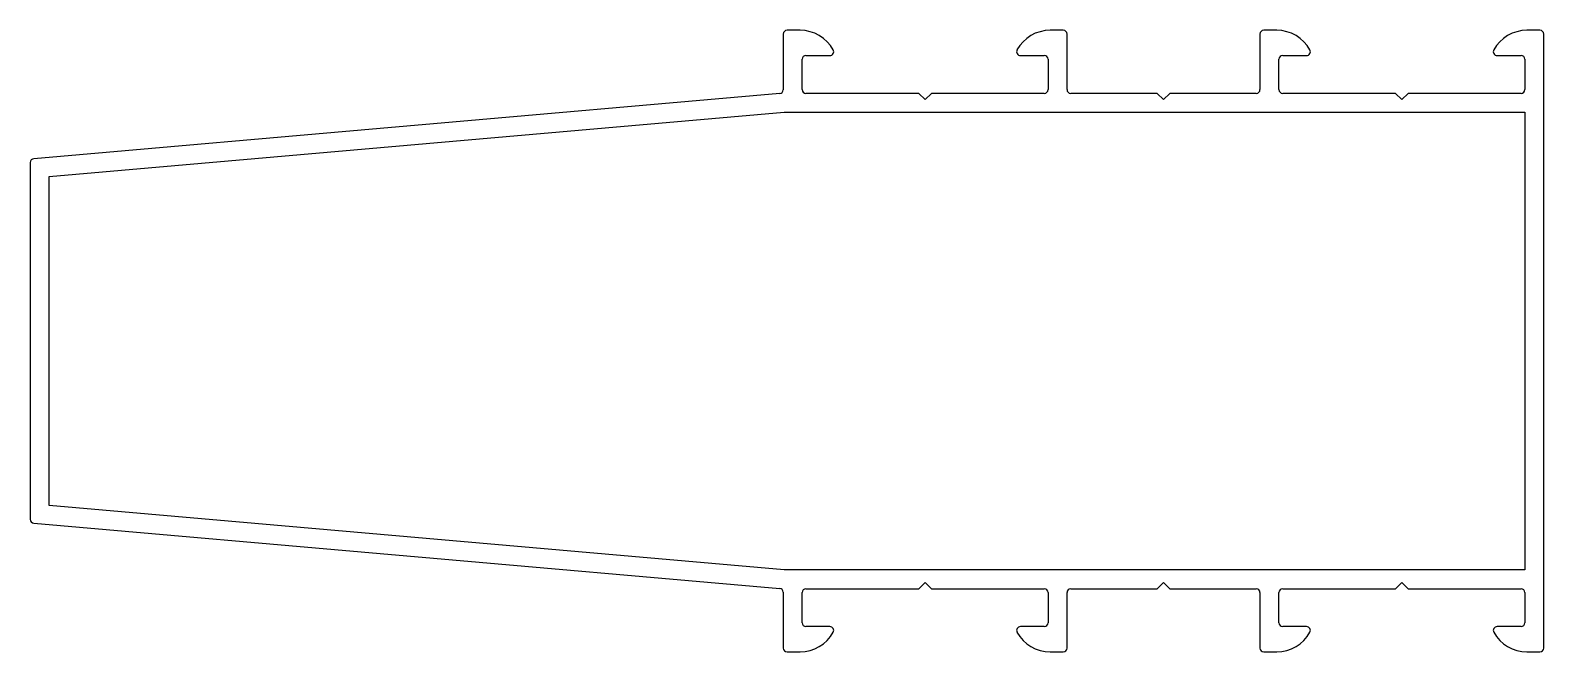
# Model space of a CAD drawing. Extents: x 866 to 986, y 503 to 552.
import ezdxf

# ---------------------------------------------------------------- set-up
doc = ezdxf.new("R2010")
doc.units = 0
doc.layers.get('0').update_dxf_attribs({"linetype": 'CONTINUOUS'})

msp = doc.modelspace()

# ---------------------------------------------------------------- linework, layer by layer
at = {"color": 0}
for p, q in [((926.8, 552.24), (925.77, 552.24)), ((947.67, 552.24), (946.63, 552.24)), ((964.6, 552.24), (963.57, 552.24)), ((985.47, 552.24), (984.43, 552.24)), ((925.47, 551.94), (925.47, 547.52)), ((947.97, 547.54), (947.97, 551.94)), ((963.27, 551.94), (963.27, 547.54)), ((985.77, 503.24), (985.77, 551.94)), ((926.97, 547.54), (926.97, 549.94)), ((927.27, 550.24), (929.17, 550.24)), ((944.27, 550.24), (946.17, 550.24)), ((946.47, 549.94), (946.47, 547.54)), ((964.77, 547.54), (964.77, 549.94)), ((965.07, 550.24), (966.97, 550.24)), ((982.07, 550.24), (983.97, 550.24)), ((984.27, 549.94), (984.27, 547.54)), ((925.19, 547.22), (866.04, 542.05)), ((936.22, 547.24), (927.27, 547.24)), ((936.72, 546.74), (936.22, 547.24)), ((937.22, 547.24), (936.72, 546.74)), ((946.17, 547.24), (937.22, 547.24)), ((955.12, 547.24), (948.27, 547.24)), ((955.62, 546.74), (955.12, 547.24)), ((956.12, 547.24), (955.62, 546.74)), ((962.97, 547.24), (956.12, 547.24)), ((974.02, 547.24), (965.07, 547.24)), ((974.52, 546.74), (974.02, 547.24)), ((975.02, 547.24), (974.52, 546.74)), ((983.97, 547.24), (975.02, 547.24)), ((867.27, 540.65), (925.53, 545.74)), ((925.53, 545.74), (984.27, 545.74)), ((984.27, 545.74), (984.27, 509.44)), ((865.77, 541.75), (865.77, 513.44)), ((867.27, 514.54), (867.27, 540.65)), ((925.53, 509.44), (867.27, 514.54)), ((866.04, 513.14), (925.19, 507.97)), ((984.27, 509.44), (925.53, 509.44)), ((925.47, 507.67), (925.47, 503.24)), ((926.97, 505.24), (926.97, 507.64)), ((927.27, 507.94), (936.22, 507.94)), ((936.22, 507.94), (936.72, 508.44)), ((936.72, 508.44), (937.22, 507.94)), ((937.22, 507.94), (946.17, 507.94)), ((946.47, 507.64), (946.47, 505.24)), ((947.97, 503.24), (947.97, 507.64)), ((948.27, 507.94), (955.12, 507.94)), ((955.12, 507.94), (955.62, 508.44)), ((955.62, 508.44), (956.12, 507.94)), ((956.12, 507.94), (962.97, 507.94)), ((963.27, 507.64), (963.27, 503.24)), ((964.77, 505.24), (964.77, 507.64)), ((965.07, 507.94), (974.02, 507.94)), ((974.02, 507.94), (974.52, 508.44)), ((974.52, 508.44), (975.02, 507.94)), ((975.02, 507.94), (983.97, 507.94)), ((984.27, 507.64), (984.27, 505.24)), ((929.17, 504.94), (927.27, 504.94)), ((946.17, 504.94), (944.27, 504.94)), ((966.97, 504.94), (965.07, 504.94)), ((983.97, 504.94), (982.07, 504.94)), ((925.77, 502.94), (926.8, 502.94)), ((946.63, 502.94), (947.67, 502.94)), ((963.57, 502.94), (964.6, 502.94)), ((984.43, 502.94), (985.47, 502.94))]:
    msp.add_line(p, q, dxfattribs=at)
for centre, radius, start, end in [((925.77, 551.94), 0.3, 90, 180), ((926.8, 549.24), 3, 28.7822, 90), ((946.63, 549.24), 3, 90, 151.2178), ((947.67, 551.94), 0.3, 0, 90), ((963.57, 551.94), 0.3, 90, 180), ((964.6, 549.24), 3, 28.7822, 90), ((984.43, 549.24), 3, 90, 151.2178), ((985.47, 551.94), 0.3, 0, 90), ((927.27, 549.94), 0.3, 90, 180), ((929.17, 550.54), 0.3, 270, 28.7822), ((944.27, 550.54), 0.3, 151.2178, 270), ((946.17, 549.94), 0.3, 0, 90), ((965.07, 549.94), 0.3, 90, 180), ((966.97, 550.54), 0.3, 270, 28.7822), ((982.07, 550.54), 0.3, 151.2178, 270), ((983.97, 549.94), 0.3, 0, 90), ((925.17, 547.52), 0.3, 275, 0), ((927.27, 547.54), 0.3, 180, 270), ((946.17, 547.54), 0.3, 270, 0), ((948.27, 547.54), 0.3, 180, 270), ((962.97, 547.54), 0.3, 270, 0), ((965.07, 547.54), 0.3, 180, 270), ((983.97, 547.54), 0.3, 270, 0), ((866.07, 541.75), 0.3, 95, 180), ((866.07, 513.44), 0.3, 180, 265), ((925.17, 507.67), 0.3, 0, 85), ((927.27, 507.64), 0.3, 90, 180), ((946.17, 507.64), 0.3, 0, 90), ((948.27, 507.64), 0.3, 90, 180), ((962.97, 507.64), 0.3, 0, 90), ((965.07, 507.64), 0.3, 90, 180), ((983.97, 507.64), 0.3, 0, 90), ((927.27, 505.24), 0.3, 180, 270), ((946.17, 505.24), 0.3, 270, 0), ((965.07, 505.24), 0.3, 180, 270), ((983.97, 505.24), 0.3, 270, 0), ((926.8, 505.94), 3, 270, 331.2178), ((929.17, 504.64), 0.3, 331.2178, 90), ((944.27, 504.64), 0.3, 90, 208.7822), ((946.63, 505.94), 3, 208.7822, 270), ((964.6, 505.94), 3, 270, 331.2178), ((966.97, 504.64), 0.3, 331.2178, 90), ((982.07, 504.64), 0.3, 90, 208.7822), ((984.43, 505.94), 3, 208.7822, 270), ((925.77, 503.24), 0.3, 180, 270), ((947.67, 503.24), 0.3, 270, 0), ((963.57, 503.24), 0.3, 180, 270), ((985.47, 503.24), 0.3, 270, 0)]:
    msp.add_arc(centre, radius, start, end, dxfattribs=at)

doc.saveas('drawing.dxf')
